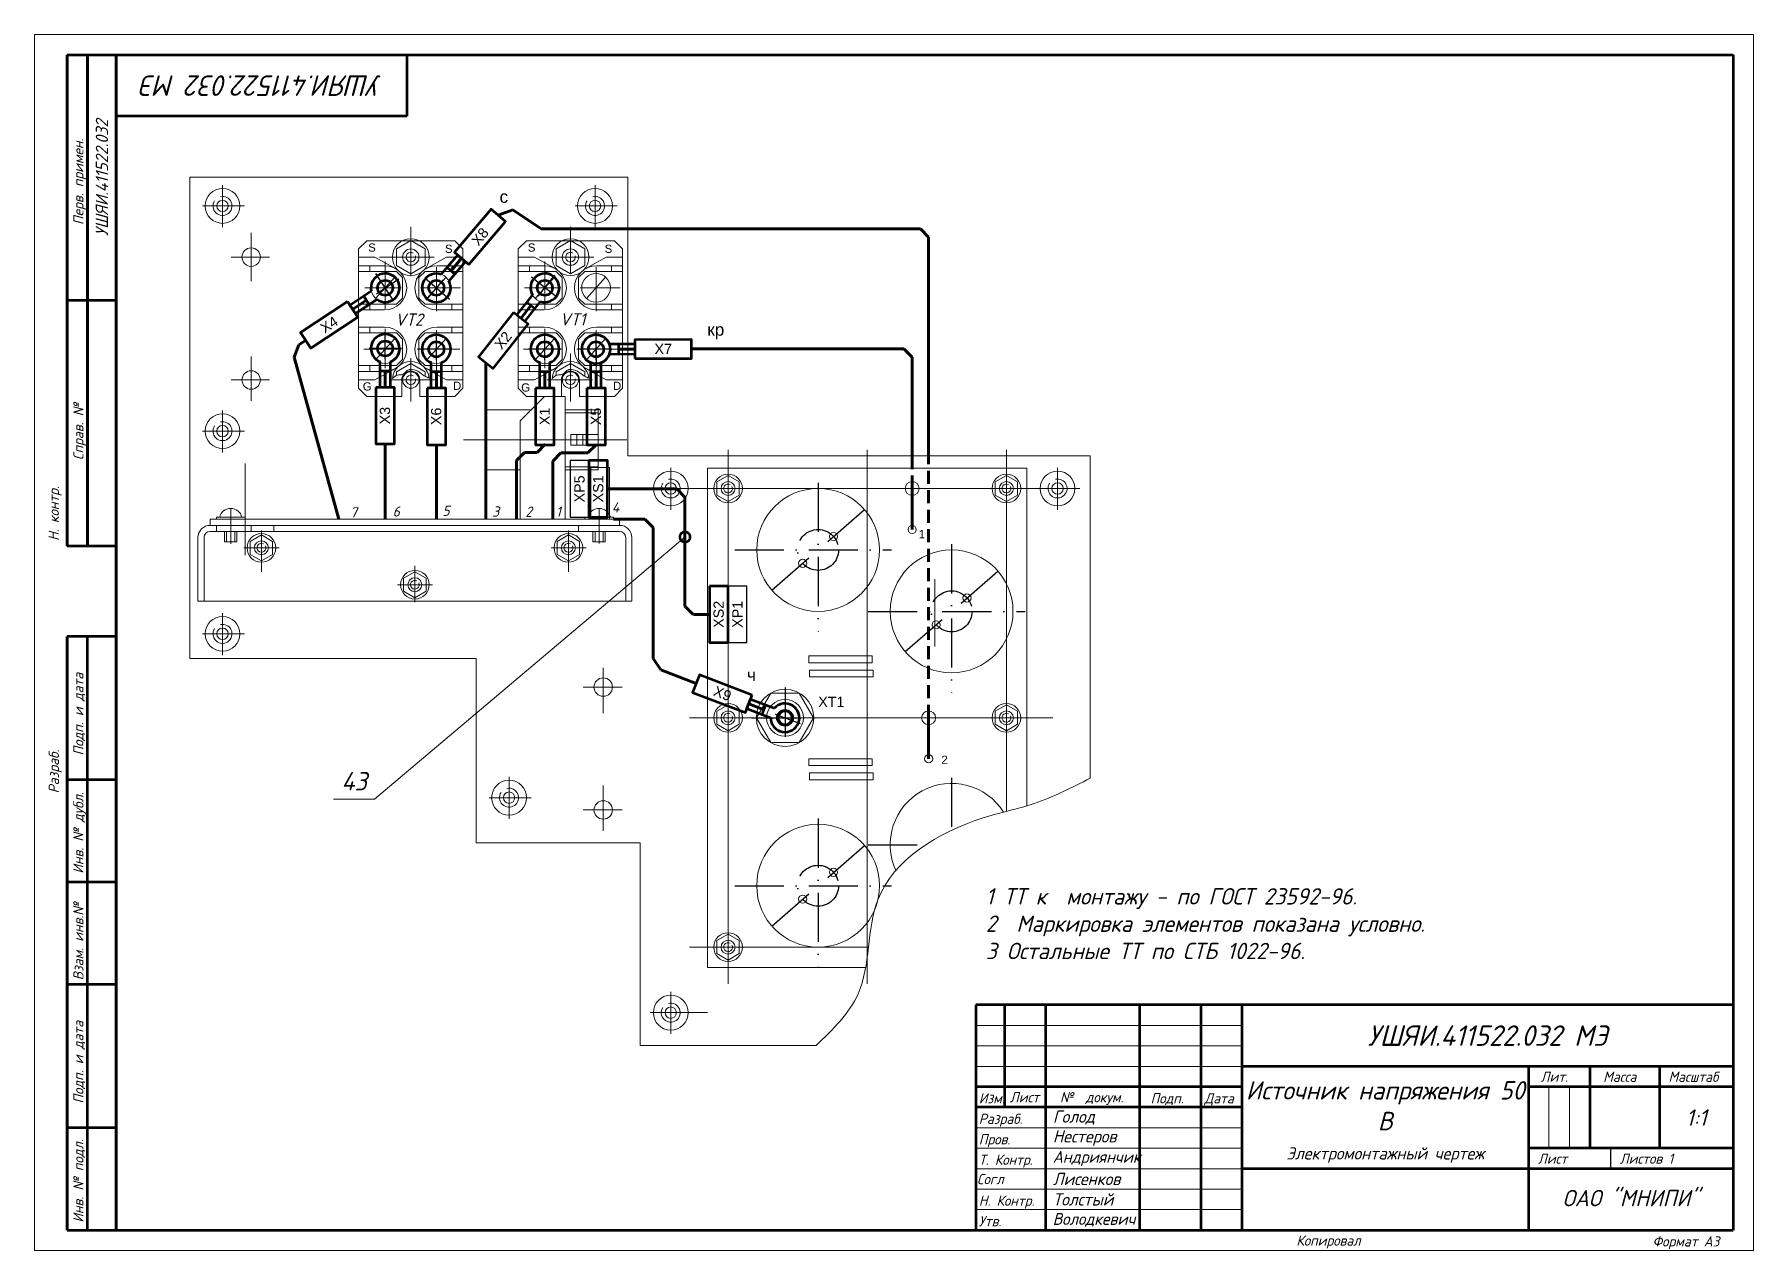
# Model space of a CAD drawing. Header units: millimetres. Extents: x 3219 to 51106, y -14166 to 2695.
# Drawn here: x 5370.8 to 5790.8, y 2398.5 to 2695.5 of the extents above; entities that cross this region are included whole.
import ezdxf
from ezdxf.enums import TextEntityAlignment as Align

# ---------------------------------------------------------------- set-up
doc = ezdxf.new("R2010")
doc.units = ezdxf.units.MM
doc.linetypes.add('ACAD_ISO10W100', pattern=[18, 12, -3, 0, -3])
doc.linetypes.add('невидимая2', pattern=[4.7625, 3.175, -1.5875])
doc.layers.get('0').update_dxf_attribs({"lineweight": 53})
for name, color, linetype, lineweight in [('01', 254, 'Continuous', 70), ('1', 1, 'Continuous', 18), ('TONK', 3, 'Continuous', 20), ('жгут', 9, 'Continuous', 100), ('жгут нев', 9, 'невидимая2', 100), ('Оси', 3, 'ACAD_ISO10W100', 25), ('Размеры', 2, 'Continuous', 18), ('Штриховка', 80, 'Continuous', 20)]:
    doc.layers.add(name, color=color, linetype=linetype, lineweight=lineweight)
doc.layers.add('FORMAT', color=2, linetype='Continuous')
doc.styles.add('Arial', font='arial.ttf', dxfattribs={"height": 3})
doc.styles.add('ArialCr', font='arial.ttf', dxfattribs={"height": 2.5})
doc.styles.add('гост', font='GOST Common Italic.ttf')
doc.dimstyles.new('Arial', dxfattribs={"dimscale": 0, "dimtxt": 3, "dimasz": 3, "dimexe": 2, "dimexo": 0, "dimgap": 2, "dimtad": 1, "dimtoh": 1, "dimdec": 1, "dimrnd": 0.1, "dimzin": 9, "dimtxsty": 'Arial', "dimblk": 'OPEN', "dimcen": -3, "dimdle": 1.25, "dimclrd": 256, "dimclre": 256, "dimclrt": 256, "dimadec": 1, "dimazin": 2, "dimtfac": 1, "dimtdec": 1, "dimtmove": 0, "dimatfit": 3, "dimldrblk": 'DOTSMALL', "dimfxl": 2, "dimtvp": 1.5, "dimtolj": 1, "dimtzin": 1, "dimlwd": -1, "dimarcsym": 0})

# ---------------------------------------------------------------- blocks, each defined once
blk = doc.blocks.new('A$C94a32814')
for centre, radius in [((0, 0), 15), ((3.76, 3.27), 1), ((-3.77, -3.28), 1)]:
    blk.add_circle(centre, radius)
at = {"layer": 'Оси'}
for p, q in [((0, 16.39), (0, -19.9)), ((-11.32, -9.84), (11.32, 9.84)), ((-20.37, 0), (17.97, 0))]:
    blk.add_line(p, q, dxfattribs=at)
blk.add_circle((0, 0), 5, dxfattribs=at)
blk = doc.blocks.new('A$C66CF5AB5')
blk.add_lwpolyline([(-3.46, 6), (-6.93, 0), (-3.46, -6), (3.46, -6), (6.93, 0), (3.46, 6)], close=True)
for radius in [7, 4.5, 1.5]:
    blk.add_circle((0, 0), radius)
at = {"layer": '1'}
blk.add_arc((0, 0), 2, 57.6157, 16.3763, dxfattribs=at)
at = {"layer": 'Оси'}
for p, q in [((0, 7.39), (0, -6.87)), ((-8.11, 0), (7.92, 0))]:
    blk.add_line(p, q, dxfattribs=at)
blk = doc.blocks.new('_DotSmall')
at = {"color": 0, "linetype": 'ByBlock', "const_width": 0.5}
blk.add_lwpolyline([(-0.0625, 0, 1), (0.0625, 0, 1)], format="xyb", close=True, dxfattribs=at)
blk = doc.blocks.new('_Open')
at = {"color": 0, "linetype": 'ByBlock', "lineweight": -2}
for p, q in [((-1, 0.167), (0, 0)), ((-1, -0.167), (0, 0)), ((0, 0), (-1, 0))]:
    blk.add_line(p, q, dxfattribs=at)

msp = doc.modelspace()

# ---------------------------------------------------------------- linework, layer by layer
for p, q in [((5378.8, 2570.45), (5378.8, 2690.45)), ((5378.8, 2690.45), (5390.8, 2690.45)), ((5378.8, 2690.45), (5390.8, 2690.45)), ((5383.8, 2570.45), (5383.8, 2690.45)), ((5390.8, 2690.45), (5785.8, 2690.45)), ((5390.8, 2403.45), (5390.8, 2690.45)), ((5785.8, 2690.45), (5785.8, 2403.45)), ((5474.23, 2641.59), (5470.19, 2636.86)), ((5471.63, 2638.55), (5473.54, 2636.93)), ((5471.63, 2638.55), (5473.54, 2636.93)), ((5471.63, 2638.55), (5473.54, 2636.93)), ((5476.13, 2639.97), (5472.09, 2635.23)), ((5447.9, 2629.37), (5453.1, 2632.8)), ((5449.27, 2627.28), (5447.9, 2629.37)), ((5449.27, 2627.28), (5447.9, 2629.37)), ((5449.27, 2627.28), (5454.47, 2630.71)), ((5452.61, 2629.49), (5451.24, 2631.57)), ((5452.61, 2629.49), (5451.24, 2631.57)), ((5452.61, 2629.49), (5451.24, 2631.57)), ((5488.64, 2626.89), (5492.51, 2631.77)), ((5490.6, 2625.33), (5494.47, 2630.22)), ((5493.08, 2628.47), (5491.12, 2630.02)), ((5493.08, 2628.47), (5491.12, 2630.02)), ((5493.08, 2628.47), (5491.12, 2630.02)), ((5490.6, 2625.33), (5488.64, 2626.89)), ((5490.6, 2625.33), (5488.64, 2626.89)), ((5517.51, 2619.84), (5511.28, 2619.82)), ((5517.52, 2617.34), (5511.29, 2617.32)), ((5513.51, 2619.82), (5513.52, 2617.32)), ((5513.51, 2619.82), (5513.52, 2617.32)), ((5513.51, 2619.82), (5513.52, 2617.32)), ((5517.51, 2619.84), (5517.52, 2617.34)), ((5517.51, 2619.84), (5517.52, 2617.34)), ((5455.26, 2609.25), (5455.26, 2615.48)), ((5457.76, 2613.25), (5455.26, 2613.25)), ((5457.76, 2613.25), (5455.26, 2613.25)), ((5457.76, 2613.25), (5455.26, 2613.25)), ((5457.76, 2609.25), (5457.76, 2615.48)), ((5467.76, 2609.06), (5467.76, 2615.29)), ((5470.26, 2613.06), (5467.76, 2613.06)), ((5470.26, 2613.06), (5467.76, 2613.06)), ((5470.26, 2613.06), (5467.76, 2613.06)), ((5470.26, 2609.06), (5470.26, 2615.29)), ((5494.26, 2609.06), (5494.26, 2615.29)), ((5496.76, 2613.06), (5494.26, 2613.06)), ((5496.76, 2613.06), (5494.26, 2613.06)), ((5496.76, 2613.06), (5494.26, 2613.06)), ((5496.76, 2609.06), (5496.76, 2615.29)), ((5506.76, 2609.06), (5506.76, 2615.29)), ((5509.26, 2613.06), (5506.76, 2613.06)), ((5509.26, 2613.06), (5506.76, 2613.06)), ((5509.26, 2613.06), (5506.76, 2613.06)), ((5509.26, 2609.06), (5509.26, 2615.29)), ((5457.76, 2609.25), (5455.26, 2609.25)), ((5457.76, 2609.25), (5455.26, 2609.25)), ((5470.26, 2609.06), (5467.76, 2609.06)), ((5470.26, 2609.06), (5467.76, 2609.06)), ((5496.76, 2609.06), (5494.26, 2609.06)), ((5496.76, 2609.06), (5494.26, 2609.06)), ((5509.26, 2609.06), (5506.76, 2609.06)), ((5509.26, 2609.06), (5506.76, 2609.06)), ((5390.8, 2570.45), (5378.8, 2570.45)), ((5378.8, 2548.45), (5378.8, 2403.45)), ((5390.8, 2548.45), (5378.8, 2548.45)), ((5383.8, 2403.45), (5383.8, 2548.45)), ((5544.87, 2530.8), (5545.76, 2533.13)), ((5544.87, 2530.8), (5545.76, 2533.13)), ((5545.76, 2533.13), (5551.58, 2530.9)), ((5544.87, 2530.8), (5550.68, 2528.56)), ((5548.6, 2529.36), (5549.5, 2531.7)), ((5548.6, 2529.36), (5549.5, 2531.7)), ((5548.6, 2529.36), (5549.5, 2531.7)), ((5390.8, 2513.45), (5378.8, 2513.45)), ((5390.8, 2488.45), (5378.8, 2488.45)), ((5390.8, 2463.45), (5378.8, 2463.45)), ((5785.8, 2458.45), (5600.8, 2458.45)), ((5600.8, 2458.45), (5600.8, 2403.45)), ((5607.8, 2458.45), (5607.8, 2433.45)), ((5617.8, 2458.45), (5617.8, 2403.45)), ((5640.8, 2458.45), (5640.8, 2403.45)), ((5655.8, 2458.45), (5655.8, 2403.45)), ((5665.8, 2458.45), (5665.8, 2403.45)), ((5785.8, 2443.45), (5665.8, 2443.45)), ((5735.8, 2443.45), (5735.8, 2403.45)), ((5750.8, 2443.45), (5750.8, 2423.45)), ((5767.8, 2443.45), (5767.8, 2423.45)), ((5665.8, 2438.45), (5600.8, 2438.45)), ((5785.8, 2438.45), (5735.8, 2438.45)), ((5665.8, 2433.45), (5600.8, 2433.45)), ((5390.8, 2428.45), (5378.8, 2428.45)), ((5785.8, 2423.45), (5735.8, 2423.45)), ((5785.8, 2418.45), (5665.8, 2418.45)), ((5378.8, 2403.45), (5785.8, 2403.45))]:
    msp.add_line(p, q)
for points in [[(5378.8, 2690.45), (5378.8, 2570.45)], [(5383.8, 2690.45), (5383.8, 2570.45)], [(5390.8, 2690.45), (5390.8, 2403.45)], [(5461.8, 2690.45), (5461.8, 2689.45), (5461.8, 2675.45)], [(5461.8, 2675.45), (5391.8, 2675.45), (5390.8, 2675.45)], [(5390.8, 2630.45), (5378.8, 2630.45)], [(5390.8, 2570.45), (5378.8, 2570.45)], [(5378.8, 2403.45), (5378.8, 2543.45), (5378.8, 2548.45)], [(5378.8, 2403.45), (5378.8, 2543.45), (5378.8, 2548.45)], [(5378.8, 2403.45), (5378.8, 2543.45), (5378.8, 2548.45)], [(5390.8, 2548.45), (5378.8, 2548.45)], [(5390.8, 2548.45), (5378.8, 2548.45)], [(5390.8, 2548.45), (5378.8, 2548.45)], [(5383.8, 2403.45), (5383.8, 2543.45), (5383.8, 2548.45)], [(5383.8, 2403.45), (5383.8, 2543.45), (5383.8, 2548.45)], [(5383.8, 2403.45), (5383.8, 2543.45), (5383.8, 2548.45)], [(5390.8, 2513.45), (5378.8, 2513.45)], [(5390.8, 2513.45), (5378.8, 2513.45)], [(5390.8, 2513.45), (5378.8, 2513.45)], [(5390.8, 2488.45), (5378.8, 2488.45)], [(5390.8, 2488.45), (5378.8, 2488.45)], [(5390.8, 2488.45), (5378.8, 2488.45)], [(5390.8, 2463.45), (5378.8, 2463.45)], [(5390.8, 2463.45), (5378.8, 2463.45)], [(5390.8, 2463.45), (5378.8, 2463.45)], [(5390.8, 2428.45), (5378.8, 2428.45)], [(5390.8, 2428.45), (5378.8, 2428.45)], [(5390.8, 2428.45), (5378.8, 2428.45)]]:
    msp.add_lwpolyline(points)
for points in [[(5476.92, 2639.3), (5485.88, 2649.79), (5482.4, 2652.76), (5473.44, 2642.27)], [(5447.32, 2630.24), (5435.81, 2622.64), (5438.33, 2618.82), (5449.84, 2626.42)], [(5487.82, 2627.53), (5479.26, 2616.71), (5482.85, 2613.87), (5491.41, 2624.69)], [(5517.52, 2616.3), (5531.32, 2616.34), (5531.31, 2620.92), (5517.51, 2620.88)], [(5454.23, 2609.25), (5454.23, 2595.45), (5458.8, 2595.45), (5458.8, 2609.25)], [(5466.73, 2609.06), (5466.73, 2595.26), (5471.3, 2595.26), (5471.3, 2609.06)], [(5493.23, 2609.06), (5493.23, 2595.26), (5497.8, 2595.26), (5497.8, 2609.06)], [(5505.73, 2609.06), (5505.73, 2595.26), (5510.3, 2595.26), (5510.3, 2609.06)], [(5506.26, 2591.36), (5506.26, 2577.56), (5510.84, 2577.56), (5510.84, 2591.36)], [(5535.69, 2560.73), (5535.69, 2546.93), (5540.26, 2546.93), (5540.26, 2560.73)], [(5546.14, 2534.1), (5533.26, 2539.05), (5531.61, 2534.78), (5544.5, 2529.83)]]:
    msp.add_lwpolyline(points, close=True)
for centre in [(5456.51, 2633.56), (5469.01, 2633.56), (5495.51, 2633.56), (5456.51, 2618.75), (5469.01, 2618.56), (5495.51, 2618.56), (5508.01, 2618.56), (5508.01, 2618.56), (5554.18, 2528.56)]:
    msp.add_circle(centre, 1.85)
for centre, start, end in [((5456.51, 2633.56), 234.3403, 192.4906), ((5469.01, 2633.56), 70.4355, 28.5858), ((5495.51, 2633.56), 252.555, 210.7054), ((5456.51, 2618.75), 290.9248, 249.0752), ((5469.01, 2618.56), 290.9248, 249.0752), ((5495.51, 2618.56), 290.9248, 249.0752), ((5508.01, 2618.56), 290.9248, 249.0752), ((5508.01, 2618.56), 24.0629, 342.2132), ((5554.18, 2528.56), 179.9003, 138.0506)]:
    msp.add_arc(centre, 3.5, start, end)
at = {"layer": '01'}
for p, q in [((5475.18, 2640.78), (5472.59, 2637.74)), ((5448.58, 2628.33), (5451.92, 2630.53)), ((5489.62, 2626.11), (5492.1, 2629.25)), ((5435.4, 2619.62), (5437.07, 2620.73)), ((5517.51, 2618.59), (5513.51, 2618.57)), ((5456.51, 2609.25), (5456.51, 2613.25)), ((5469.01, 2609.06), (5469.01, 2613.06)), ((5495.51, 2609.06), (5495.51, 2613.06)), ((5508.01, 2609.06), (5508.01, 2613.06)), ((5545.32, 2531.97), (5549.05, 2530.53))]:
    msp.add_line(p, q, dxfattribs=at)
at = {"layer": '1'}
for p, q in [((5515.76, 2660.56), (5408.76, 2660.56)), ((5408.76, 2543.06), (5408.76, 2660.56)), ((5416.76, 2648.39), (5416.76, 2658.64)), ((5507.76, 2648.39), (5507.76, 2658.64)), ((5515.76, 2592.56), (5515.76, 2660.56)), ((5422.16, 2653.56), (5411.89, 2653.56)), ((5513.16, 2653.56), (5502.89, 2653.56)), ((5423.76, 2635.16), (5423.76, 2646.96)), ((5462.76, 2648.48), (5462.76, 2637.26)), ((5462.76, 2636.42), (5462.76, 2647.73)), ((5501.76, 2648.48), (5501.76, 2637.26)), ((5501.76, 2637.64), (5501.76, 2647.73)), ((5450.01, 2643.06), (5452.01, 2645.06)), ((5450.01, 2643.06), (5450.01, 2609.06)), ((5452.01, 2645.06), (5473.51, 2645.06)), ((5473.51, 2645.06), (5475.51, 2643.06)), ((5475.51, 2643.06), (5475.51, 2609.06)), ((5489.01, 2643.06), (5491.01, 2645.06)), ((5489.01, 2643.06), (5489.01, 2609.06)), ((5491.01, 2645.06), (5512.51, 2645.06)), ((5512.51, 2645.06), (5514.51, 2643.06)), ((5514.51, 2643.06), (5514.51, 2609.06)), ((5428.25, 2641.06), (5418.89, 2641.06)), ((5450.01, 2641.06), (5454.01, 2641.06)), ((5450.01, 2638.96), (5456.36, 2638.96)), ((5452.76, 2638.96), (5452.76, 2637.56)), ((5454.01, 2641.06), (5459, 2638.27)), ((5468.29, 2641.06), (5455.09, 2641.06)), ((5456.51, 2639.99), (5456.51, 2628.42)), ((5457.58, 2641.06), (5468.47, 2641.06)), ((5471.51, 2641.06), (5466.53, 2638.27)), ((5469.01, 2638.6), (5469.01, 2627.84)), ((5469.16, 2638.96), (5475.51, 2638.96)), ((5471.51, 2641.06), (5475.51, 2641.06)), ((5472.76, 2638.96), (5472.76, 2637.56)), ((5489.01, 2641.06), (5493.01, 2641.06)), ((5489.01, 2638.96), (5495.36, 2638.96)), ((5491.76, 2638.96), (5491.76, 2637.56)), ((5493.01, 2641.06), (5498, 2638.27)), ((5506.43, 2641.06), (5494.16, 2641.06)), ((5495.51, 2639.99), (5495.51, 2628.42)), ((5496.58, 2641.06), (5507.47, 2641.06)), ((5510.51, 2641.06), (5505.53, 2638.27)), ((5508.01, 2638.6), (5508.01, 2627.84)), ((5508.16, 2638.96), (5514.51, 2638.96)), ((5510.51, 2641.06), (5514.51, 2641.06)), ((5511.76, 2638.96), (5511.76, 2637.56)), ((5450.01, 2637.56), (5459.26, 2637.56)), ((5451.52, 2633.56), (5460.4, 2633.56)), ((5454.17, 2630.96), (5458.86, 2636.16)), ((5458.91, 2633.56), (5458.91, 2633.56)), ((5460.76, 2636.06), (5459.26, 2637.56)), ((5460.76, 2636.06), (5460.76, 2631.06)), ((5461.76, 2633.56), (5461.76, 2633.56)), ((5463.76, 2633.56), (5463.76, 2633.56)), ((5464.76, 2636.06), (5466.26, 2637.56)), ((5464.76, 2636.06), (5464.76, 2631.06)), ((5465.11, 2633.56), (5474.94, 2633.56)), ((5466.26, 2637.56), (5475.51, 2637.56)), ((5466.67, 2630.96), (5471.36, 2636.16)), ((5472.76, 2637.56), (5475.51, 2637.56)), ((5489.01, 2637.56), (5498.26, 2637.56)), ((5490.52, 2633.56), (5499.4, 2633.56)), ((5493.17, 2630.96), (5497.86, 2636.16)), ((5497.91, 2633.56), (5497.91, 2633.56)), ((5499.76, 2636.06), (5498.26, 2637.56)), ((5499.76, 2636.06), (5499.76, 2631.06)), ((5500.76, 2633.56), (5500.76, 2633.56)), ((5502.76, 2633.56), (5502.76, 2633.56)), ((5503.76, 2636.06), (5505.26, 2637.56)), ((5503.76, 2636.06), (5503.76, 2631.06)), ((5504.11, 2633.56), (5513.94, 2633.56)), ((5505.26, 2637.56), (5514.51, 2637.56)), ((5505.67, 2630.96), (5510.36, 2636.16)), ((5511.76, 2637.56), (5514.51, 2637.56)), ((5450.01, 2629.56), (5459.26, 2629.56)), ((5452.76, 2629.56), (5452.76, 2628.16)), ((5459.26, 2629.56), (5460.76, 2631.06)), ((5464.76, 2631.06), (5466.26, 2629.56)), ((5466.26, 2629.56), (5475.51, 2629.56)), ((5472.76, 2629.56), (5475.51, 2629.56)), ((5472.76, 2629.56), (5472.76, 2628.16)), ((5489.01, 2629.56), (5498.26, 2629.56)), ((5491.76, 2629.56), (5491.76, 2628.16)), ((5498.26, 2629.56), (5499.76, 2631.06)), ((5503.76, 2631.06), (5505.26, 2629.56)), ((5505.26, 2629.56), (5514.51, 2629.56)), ((5511.76, 2629.56), (5514.51, 2629.56)), ((5511.76, 2629.56), (5511.76, 2628.16)), ((5450.01, 2628.16), (5456.36, 2628.16)), ((5469.16, 2628.16), (5475.51, 2628.16)), ((5489.01, 2628.16), (5495.36, 2628.16)), ((5508.16, 2628.16), (5514.51, 2628.16)), ((5450.01, 2623.96), (5456.36, 2623.96)), ((5450.01, 2622.56), (5459.26, 2622.56)), ((5452.76, 2623.96), (5452.76, 2622.56)), ((5454.17, 2615.96), (5458.86, 2621.16)), ((5456.51, 2623.58), (5456.51, 2613.91)), ((5460.76, 2621.06), (5459.26, 2622.56)), ((5460.76, 2621.06), (5460.76, 2616.06)), ((5464.76, 2621.06), (5466.26, 2622.56)), ((5464.76, 2621.06), (5464.76, 2616.06)), ((5466.26, 2622.56), (5475.51, 2622.56)), ((5466.67, 2615.96), (5471.36, 2621.16)), ((5469.01, 2623.22), (5469.01, 2612)), ((5469.16, 2623.96), (5475.51, 2623.96)), ((5472.76, 2623.96), (5472.76, 2622.56)), ((5472.76, 2622.56), (5475.51, 2622.56)), ((5489.01, 2623.96), (5495.36, 2623.96)), ((5489.01, 2622.56), (5498.26, 2622.56)), ((5491.76, 2623.96), (5491.76, 2622.56)), ((5493.17, 2615.96), (5497.86, 2621.16)), ((5495.51, 2623.58), (5495.51, 2613.91)), ((5499.76, 2621.06), (5498.26, 2622.56)), ((5499.76, 2621.06), (5499.76, 2616.06)), ((5503.76, 2621.06), (5505.26, 2622.56)), ((5503.76, 2621.06), (5503.76, 2616.06)), ((5505.26, 2622.56), (5514.51, 2622.56)), ((5505.67, 2615.96), (5510.36, 2621.16)), ((5508.01, 2623.22), (5508.01, 2612)), ((5508.16, 2623.96), (5514.51, 2623.96)), ((5511.76, 2623.96), (5511.76, 2622.56)), ((5511.76, 2622.56), (5514.51, 2622.56)), ((5423.76, 2605.97), (5423.76, 2616.81)), ((5451.32, 2618.56), (5460.39, 2618.56)), ((5461.76, 2618.56), (5461.76, 2618.56)), ((5463.76, 2618.56), (5463.76, 2618.56)), ((5464.31, 2618.56), (5474.77, 2618.56)), ((5490.32, 2618.56), (5499.39, 2618.56)), ((5500.76, 2618.56), (5500.76, 2618.56)), ((5501.76, 2605.97), (5501.76, 2617.54)), ((5502.76, 2618.56), (5502.76, 2618.56)), ((5503.31, 2618.56), (5513.77, 2618.56)), ((5450.01, 2614.56), (5459.26, 2614.56)), ((5450.01, 2613.16), (5456.36, 2613.16)), ((5452.76, 2614.56), (5452.76, 2613.16)), ((5454.01, 2611.06), (5459, 2613.84)), ((5459.26, 2614.56), (5460.76, 2616.06)), ((5462.76, 2616.35), (5462.76, 2605.8)), ((5464.76, 2616.06), (5466.26, 2614.56)), ((5466.26, 2614.56), (5475.51, 2614.56)), ((5471.51, 2611.06), (5466.53, 2613.84)), ((5469.16, 2613.16), (5475.51, 2613.16)), ((5472.76, 2614.56), (5472.76, 2613.16)), ((5489.01, 2614.56), (5498.26, 2614.56)), ((5489.01, 2613.16), (5495.36, 2613.16)), ((5491.76, 2614.56), (5491.76, 2613.16)), ((5493.01, 2611.06), (5498, 2613.84)), ((5498.26, 2614.56), (5499.76, 2616.06)), ((5501.76, 2616.35), (5501.76, 2605.8)), ((5503.76, 2616.06), (5505.26, 2614.56)), ((5505.26, 2614.56), (5514.51, 2614.56)), ((5510.51, 2611.06), (5505.53, 2613.84)), ((5508.16, 2613.16), (5514.51, 2613.16)), ((5511.76, 2614.56), (5511.76, 2613.16)), ((5428.28, 2611.06), (5418.89, 2611.06)), ((5450.01, 2611.06), (5454.01, 2611.06)), ((5452.01, 2607.06), (5450.01, 2609.06)), ((5457.58, 2611.06), (5468.11, 2611.06)), ((5468.78, 2611.06), (5458.69, 2611.06)), ((5460.56, 2611.06), (5460.56, 2607.06)), ((5464.96, 2611.06), (5464.96, 2607.06)), ((5471.51, 2611.06), (5475.51, 2611.06)), ((5475.51, 2609.06), (5473.51, 2607.06)), ((5489.01, 2611.06), (5493.01, 2611.06)), ((5491.01, 2607.06), (5489.01, 2609.06)), ((5506.43, 2611.06), (5496.11, 2611.06)), ((5496.58, 2611.06), (5507.11, 2611.06)), ((5499.56, 2611.06), (5499.56, 2607.06)), ((5503.96, 2611.06), (5503.96, 2607.06)), ((5510.51, 2611.06), (5514.51, 2611.06)), ((5514.51, 2609.06), (5512.51, 2607.06)), ((5452.01, 2607.06), (5460.56, 2607.06)), ((5460.56, 2607.13), (5460.56, 2607.06)), ((5464.96, 2607.13), (5464.96, 2607.06)), ((5464.96, 2607.06), (5473.51, 2607.06)), ((5495.44, 2607.06), (5489.44, 2601.06)), ((5491.01, 2607.06), (5499.56, 2607.06)), ((5500.44, 2607.06), (5495.44, 2607.06)), ((5499.56, 2607.13), (5499.56, 2607.06)), ((5500.44, 2607.06), (5500.44, 2577.06)), ((5503.96, 2607.13), (5503.96, 2607.06)), ((5503.96, 2607.06), (5512.51, 2607.06)), ((5416.76, 2593.39), (5416.76, 2603.64)), ((5492.19, 2603.81), (5481.14, 2603.81)), ((5481.14, 2603.81), (5481.14, 2589.11)), ((5489.44, 2601.06), (5489.44, 2577.06)), ((5508.57, 2603.81), (5500.44, 2603.81)), ((5500.44, 2603.81), (5500.44, 2589.11)), ((5508.57, 2603.06), (5500.44, 2603.06)), ((5508.57, 2603.81), (5508.57, 2589.11)), ((5408.76, 2591.06), (5408.76, 2596.06)), ((5408.76, 2591.06), (5408.76, 2596.06)), ((5422.16, 2598.56), (5411.89, 2598.56)), ((5515.57, 2596.46), (5475.62, 2596.46)), ((5501.82, 2597.76), (5501.82, 2595.16)), ((5501.82, 2597.76), (5501.82, 2595.16)), ((5508.57, 2597.76), (5501.82, 2597.76)), ((5503.32, 2597.76), (5503.32, 2595.16)), ((5504.82, 2597.76), (5504.82, 2595.16)), ((5508.57, 2595.16), (5501.82, 2595.16)), ((5628.76, 2592.56), (5515.76, 2592.56)), ((5540.26, 2463.59), (5540.26, 2593.98)), ((5574.26, 2463.59), (5574.26, 2593.98)), ((5608.26, 2505.71), (5608.26, 2593.98)), ((5628.76, 2513.82), (5628.76, 2592.56)), ((5422.26, 2590.64), (5422.26, 2568.24)), ((5489.44, 2589.11), (5481.14, 2589.11)), ((5508.57, 2589.85), (5500.44, 2589.85)), ((5508.57, 2589.11), (5500.44, 2589.11)), ((5506.26, 2589.66), (5511.26, 2589.66)), ((5506.26, 2577.06), (5506.26, 2589.66)), ((5506.76, 2577.06), (5506.76, 2589.66)), ((5511.26, 2577.06), (5511.26, 2589.66)), ((5526.26, 2579.39), (5526.26, 2589.64)), ((5526.26, 2579.47), (5526.26, 2589.23)), ((5540.26, 2580.31), (5540.26, 2589.14)), ((5540.26, 2588.28), (5540.26, 2580.74)), ((5608.26, 2580.31), (5608.26, 2589.14)), ((5608.26, 2588.28), (5608.26, 2580.74)), ((5620.76, 2579.39), (5620.76, 2589.64)), ((5620.76, 2579.39), (5620.76, 2589.64)), ((5531.66, 2584.56), (5521.39, 2584.56)), ((5619.57, 2584.56), (5530.86, 2584.56)), ((5544.51, 2584.56), (5536.01, 2584.56)), ((5536.39, 2584.56), (5544.6, 2584.56)), ((5612.51, 2584.56), (5604.01, 2584.56)), ((5604.39, 2584.56), (5612.6, 2584.56)), ((5626.16, 2584.56), (5615.89, 2584.56)), ((5626.16, 2584.56), (5615.89, 2584.56)), ((5418.76, 2571.12), (5418.76, 2579.79)), ((5418.76, 2573.82), (5418.76, 2579.23)), ((5422.26, 2580.61), (5422.26, 2574.63)), ((5508.76, 2571.12), (5508.76, 2579.79)), ((5508.76, 2573.82), (5508.76, 2579.23)), ((5413.76, 2575.56), (5413.76, 2577.06)), ((5413.76, 2577.06), (5513.76, 2577.06)), ((5413.76, 2575.56), (5423.76, 2575.56)), ((5413.76, 2575.56), (5513.76, 2575.56)), ((5422.26, 2577.56), (5415.26, 2577.56)), ((5415.26, 2577.56), (5415.26, 2577.06)), ((5422.26, 2577.06), (5415.26, 2577.06)), ((5418.26, 2577.06), (5415.26, 2577.06)), ((5418.26, 2575.56), (5415.26, 2575.56)), ((5415.26, 2575.56), (5415.26, 2574.06)), ((5421.51, 2577.56), (5416.01, 2577.56)), ((5418.76, 2572.48), (5418.76, 2577.87)), ((5422.26, 2577.56), (5422.26, 2577.06)), ((5422.26, 2570.5), (5422.26, 2576.49)), ((5422.26, 2575.31), (5422.26, 2570.44)), ((5423.76, 2574.06), (5423.76, 2575.56)), ((5429.26, 2577.06), (5426.26, 2577.06)), ((5429.26, 2575.56), (5426.26, 2575.56)), ((5429.26, 2575.56), (5429.26, 2574.06)), ((5503.76, 2575.56), (5513.76, 2575.56)), ((5503.76, 2574.06), (5503.76, 2575.56)), ((5512.26, 2577.56), (5505.26, 2577.56)), ((5505.26, 2577.56), (5505.26, 2577.06)), ((5512.26, 2577.06), (5505.26, 2577.06)), ((5511.51, 2577.56), (5506.01, 2577.56)), ((5506.26, 2577.06), (5511.26, 2577.06)), ((5508.76, 2572.44), (5508.76, 2578.07)), ((5508.76, 2572.48), (5508.76, 2577.87)), ((5508.76, 2573.56), (5508.76, 2577.06)), ((5512.26, 2577.56), (5512.26, 2577.06)), ((5513.76, 2575.56), (5513.76, 2577.06)), ((5410.76, 2557.06), (5410.76, 2572.56)), ((5410.76, 2572.56), (5410.76, 2572.56)), ((5412.26, 2557.06), (5412.26, 2572.56)), ((5413.76, 2574.06), (5423.76, 2574.06)), ((5413.76, 2574.06), (5513.76, 2574.06)), ((5429.26, 2574.06), (5415.26, 2574.06)), ((5428.69, 2574.06), (5415.84, 2574.06)), ((5417.26, 2574.06), (5417.26, 2571.56)), ((5420.26, 2571.56), (5417.26, 2571.56)), ((5417.76, 2574.06), (5417.76, 2571.56)), ((5418.8, 2571.06), (5418.8, 2574.06)), ((5419.76, 2574.06), (5419.76, 2571.56)), ((5420.26, 2574.06), (5420.26, 2571.56)), ((5426.26, 2565.81), (5426.26, 2574.31)), ((5426.26, 2565.81), (5426.26, 2574.31)), ((5426.26, 2573.78), (5426.26, 2566.24)), ((5426.26, 2573.78), (5426.26, 2566.24)), ((5426.26, 2564.19), (5426.26, 2573.17)), ((5501.26, 2565.81), (5501.26, 2574.31)), ((5501.26, 2573.78), (5501.26, 2566.24)), ((5501.26, 2564.19), (5501.26, 2573.17)), ((5503.76, 2574.06), (5513.76, 2574.06)), ((5507.26, 2574.06), (5507.26, 2571.56)), ((5510.26, 2571.56), (5507.26, 2571.56)), ((5507.76, 2574.06), (5507.76, 2571.56)), ((5509.76, 2574.06), (5509.76, 2571.56)), ((5510.26, 2574.06), (5510.26, 2571.56)), ((5515.26, 2557.06), (5515.26, 2572.56)), ((5516.76, 2557.06), (5516.76, 2572.56)), ((5430.51, 2570.06), (5422.01, 2570.06)), ((5422.39, 2570.06), (5430.6, 2570.06)), ((5505.51, 2570.06), (5497.01, 2570.06)), ((5497.39, 2570.06), (5505.6, 2570.06)), ((5463.76, 2556.81), (5463.76, 2565.64)), ((5463.76, 2564.78), (5463.76, 2557.24)), ((5590.74, 2545.95), (5590.74, 2562.4)), ((5468.01, 2561.06), (5459.51, 2561.06)), ((5459.89, 2561.06), (5468.1, 2561.06)), ((5410.76, 2557.06), (5516.76, 2557.06)), ((5416.76, 2543.89), (5416.76, 2554.14)), ((5422.16, 2549.06), (5411.89, 2549.06)), ((5478.76, 2543.06), (5408.76, 2543.06)), ((5478.76, 2498.06), (5478.76, 2543.06)), ((5509.76, 2529.67), (5509.76, 2540.73)), ((5514.43, 2536.06), (5504.89, 2536.06)), ((5540.26, 2524.31), (5540.26, 2533.14)), ((5608.26, 2524.31), (5608.26, 2533.14)), ((5619.57, 2528.56), (5530.86, 2528.56)), ((5544.51, 2528.56), (5536.01, 2528.56)), ((5536.39, 2528.56), (5544.6, 2528.56)), ((5540.26, 2532.28), (5540.26, 2524.74)), ((5612.51, 2528.56), (5604.01, 2528.56)), ((5604.39, 2528.56), (5612.6, 2528.56)), ((5608.26, 2532.28), (5608.26, 2524.74)), ((5486.76, 2503.89), (5486.76, 2514.14)), ((5486.76, 2503.97), (5486.76, 2513.73)), ((5509.76, 2500.97), (5509.76, 2512)), ((5492.16, 2509.06), (5481.89, 2509.06)), ((5514.43, 2506.06), (5504.89, 2506.06)), ((5518.76, 2498.06), (5478.76, 2498.06)), ((5518.76, 2448.56), (5518.76, 2498.06)), ((5540.26, 2468.31), (5540.26, 2477.14)), ((5540.26, 2476.28), (5540.26, 2468.74)), ((5574.56, 2472.56), (5530.86, 2472.56)), ((5544.51, 2472.56), (5536.01, 2472.56)), ((5536.39, 2472.56), (5544.6, 2472.56)), ((5526.26, 2451.39), (5526.26, 2461.64)), ((5535.22, 2456.56), (5521.21, 2456.56)), ((5531.66, 2456.56), (5521.39, 2456.56)), ((5561.76, 2448.56), (5518.76, 2448.56))]:
    msp.add_line(p, q, dxfattribs=at)
for points in [[(5466.26, 2643.08), (5462.76, 2645.1), (5459.26, 2643.08), (5459.26, 2639.04), (5462.76, 2637.02), (5466.26, 2639.04)], [(5505.26, 2643.08), (5501.76, 2645.1), (5498.26, 2643.08), (5498.26, 2639.04), (5501.76, 2637.02), (5505.26, 2639.04)], [(5543.01, 2586.15), (5540.26, 2587.73), (5537.51, 2586.15), (5537.51, 2582.97), (5540.26, 2581.38), (5543.01, 2582.97)], [(5611.01, 2586.15), (5608.26, 2587.73), (5605.51, 2586.15), (5605.51, 2582.97), (5608.26, 2581.38), (5611.01, 2582.97)], [(5429.01, 2571.65), (5426.26, 2573.23), (5423.51, 2571.65), (5423.51, 2568.47), (5426.26, 2566.88), (5429.01, 2568.47)], [(5504.01, 2571.65), (5501.26, 2573.23), (5498.51, 2571.65), (5498.51, 2568.47), (5501.26, 2566.88), (5504.01, 2568.47)], [(5466.51, 2562.65), (5463.76, 2564.23), (5461.01, 2562.65), (5461.01, 2559.47), (5463.76, 2557.88), (5466.51, 2559.47)], [(5560, 2543.67), (5575.5, 2543.67), (5575.5, 2542.02), (5560, 2542.02)], [(5560.19, 2540.21), (5575.69, 2540.21), (5575.69, 2538.56), (5560.19, 2538.56)], [(5543.01, 2530.15), (5540.26, 2531.73), (5537.51, 2530.15), (5537.51, 2526.97), (5540.26, 2525.38), (5543.01, 2526.97)], [(5611.01, 2530.15), (5608.26, 2531.73), (5605.51, 2530.15), (5605.51, 2526.97), (5608.26, 2525.38), (5611.01, 2526.97)], [(5560, 2518.56), (5575.5, 2518.56), (5575.5, 2516.91), (5560, 2516.91)], [(5560.19, 2515.09), (5575.69, 2515.09), (5575.69, 2513.44), (5560.19, 2513.44)], [(5543.01, 2474.15), (5540.26, 2475.73), (5537.51, 2474.15), (5537.51, 2470.97), (5540.26, 2469.38), (5543.01, 2470.97)]]:
    msp.add_lwpolyline(points, close=True, dxfattribs=at)
for points in [[(5466.26, 2611.96), (5466.26, 2613.08), (5462.76, 2615.1), (5459.26, 2613.08), (5459.26, 2612.18)], [(5505.26, 2611.96), (5505.26, 2613.08), (5501.76, 2615.1), (5498.26, 2613.08), (5498.26, 2612.18)], [(5573.87, 2467.56), (5535.26, 2467.56), (5535.26, 2589.56), (5613.26, 2589.56), (5613.26, 2507.07)]]:
    msp.add_lwpolyline(points, dxfattribs=at)
for centre, radius in [((5416.76, 2653.56), 4.25), ((5416.76, 2653.56), 1.39), ((5507.76, 2653.56), 4.25), ((5507.76, 2653.56), 1.39), ((5423.76, 2641.06), 2.25), ((5462.76, 2641.06), 4.5), ((5462.76, 2641.06), 2), ((5501.76, 2641.06), 4.5), ((5501.76, 2641.06), 2), ((5456.51, 2633.56), 3.5), ((5469.01, 2633.56), 3.5), ((5495.51, 2633.56), 3.5), ((5508.01, 2633.56), 3.5), ((5456.51, 2618.56), 3.5), ((5469.01, 2618.56), 3.5), ((5495.51, 2618.56), 3.5), ((5508.01, 2618.56), 3.5), ((5423.76, 2611.06), 2.25), ((5462.76, 2611.06), 2), ((5501.76, 2611.06), 2), ((5416.76, 2598.56), 4.25), ((5416.76, 2598.56), 1.39), ((5526.26, 2584.56), 4.25), ((5540.26, 2584.56), 3.5), ((5608.26, 2584.56), 3.5), ((5620.76, 2584.56), 4.25), ((5526.26, 2584.56), 1.39), ((5540.26, 2584.56), 1.7), ((5540.26, 2584.56), 1.7), ((5585.22, 2584.54), 1.7), ((5608.26, 2584.56), 1.7), ((5608.26, 2584.56), 1.7), ((5620.76, 2584.56), 1.39), ((5585.23, 2574.56), 1), ((5426.26, 2570.06), 3.5), ((5426.26, 2570.06), 1.7), ((5501.26, 2570.06), 3.5), ((5501.26, 2570.06), 1.7), ((5463.76, 2561.06), 3.5), ((5463.76, 2561.06), 1.7), ((5416.76, 2549.06), 4.25), ((5416.76, 2549.06), 1.39), ((5509.76, 2536.06), 2.25), ((5540.26, 2528.56), 3.5), ((5540.26, 2528.56), 1.7), ((5540.26, 2528.56), 1.7), ((5589.26, 2528.56), 1.7), ((5608.26, 2528.56), 3.5), ((5608.26, 2528.56), 1.7), ((5608.26, 2528.56), 1.7), ((5589.26, 2518.56), 1), ((5486.76, 2509.06), 4.25), ((5486.76, 2509.06), 1.39), ((5509.76, 2506.06), 2.25), ((5540.26, 2472.56), 3.5), ((5540.26, 2472.56), 1.7), ((5540.26, 2472.56), 1.7), ((5526.26, 2456.56), 4.25), ((5526.26, 2456.56), 1.39)]:
    msp.add_circle(centre, radius, dxfattribs=at)
for centre, radius, start, end in [((5416.76, 2653.56), 2.32, 146.6496, 102.7756), ((5507.76, 2653.56), 2.32, 146.6496, 102.7756), ((5462.76, 2641.06), 1.16, 58.3671, 15.7776), ((5501.76, 2641.06), 1.16, 58.3671, 15.7776), ((5456.36, 2633.56), 5.4, 0, 90), ((5469.16, 2633.56), 5.4, 90, 180), ((5495.36, 2633.56), 5.4, 0, 90), ((5508.16, 2633.56), 5.4, 90, 180), ((5456.36, 2633.56), 5.4, 270, 0), ((5469.16, 2633.56), 5.4, 180, 270), ((5495.36, 2633.56), 5.4, 270, 0), ((5508.16, 2633.56), 5.4, 180, 270), ((5456.36, 2618.56), 5.4, 0, 90), ((5469.16, 2618.56), 5.4, 90, 180), ((5495.36, 2618.56), 5.4, 0, 90), ((5508.16, 2618.56), 5.4, 90, 180), ((5456.36, 2618.56), 5.4, 270, 0), ((5469.16, 2618.56), 5.4, 180, 270), ((5495.36, 2618.56), 5.4, 270, 0), ((5508.16, 2618.56), 5.4, 180, 270), ((5462.76, 2611.06), 4.5, 5.9366, 175.1752), ((5462.76, 2611.06), 2.2, 0, 180), ((5501.76, 2611.06), 4.5, 5.9366, 175.1752), ((5501.76, 2611.06), 2.2, 0, 180), ((5462.76, 2611.06), 1.16, 58.3671, 15.7776), ((5501.76, 2611.06), 1.16, 58.3671, 15.7776), ((5416.76, 2598.56), 2.32, 146.6496, 102.7756), ((5526.26, 2584.56), 2.32, 146.6496, 102.7756), ((5540.26, 2584.56), 1.08, 62.8201, 26.8245), ((5608.26, 2584.56), 1.08, 62.8201, 26.8245), ((5620.76, 2584.56), 2.32, 146.6496, 102.7756), ((5418.76, 2576.84), 2.84, 14.5452, 165.4548), ((5508.76, 2576.84), 2.84, 14.5452, 165.4548), ((5413.76, 2572.56), 3, 90, 180), ((5513.76, 2572.56), 3, 0, 90), ((5413.76, 2572.56), 1.5, 90, 180), ((5426.26, 2570.06), 1.08, 62.8201, 26.8245), ((5501.26, 2570.06), 1.08, 62.8201, 26.8245), ((5513.76, 2572.56), 1.5, 0, 90), ((5463.76, 2561.06), 1.08, 62.8201, 26.8245), ((5416.76, 2549.06), 2.32, 146.6496, 102.7756), ((5540.26, 2528.56), 1.08, 62.8201, 26.8245), ((5608.26, 2528.56), 1.08, 62.8201, 26.8245), ((5594.87, 2497.56), 15, 32.0998, 204.8338), ((5486.76, 2509.06), 2.32, 146.6496, 102.7756), ((5540.26, 2472.56), 1.08, 62.8201, 26.8245), ((5526.26, 2456.56), 2.32, 146.6496, 102.7756)]:
    msp.add_arc(centre, radius, start, end, dxfattribs=at)
for points in [[(5458.28, 2611.44), (5459.51, 2612.26), (5460.83, 2612.44), (5461.89, 2613.39), (5464.1, 2613.37), (5465.39, 2612.54), (5466.26, 2611.96), (5467.24, 2611.52)], [(5497.28, 2611.44), (5498.51, 2612.26), (5499.83, 2612.44), (5500.89, 2613.39), (5503.1, 2613.37), (5504.39, 2612.54), (5505.26, 2611.96), (5506.24, 2611.52)]]:
    msp.add_spline(points, degree=3, dxfattribs=at)
at = {"layer": 'FORMAT'}
for p, q in [((5755.8, 2423.45), (5755.8, 2418.45)), ((5378.8, 2403.45), (5390.8, 2403.45)), ((5785.8, 2403.45), (5600.8, 2403.45)), ((5785.8, 2403.45), (5600.8, 2403.45)), ((5785.8, 2403.45), (5600.8, 2403.45))]:
    msp.add_line(p, q, dxfattribs=at)
for points in [[(5501.69, 2591.36), (5501.69, 2577.56), (5506.26, 2577.56), (5506.26, 2591.36)], [(5540.26, 2560.73), (5540.26, 2546.93), (5544.84, 2546.93), (5544.84, 2560.73)]]:
    msp.add_lwpolyline(points, close=True, dxfattribs=at)
at = {"layer": 'жгут'}
for p, q in [((5487.72, 2652.59), (5484.14, 2651.28)), ((5494.62, 2647.95), (5487.72, 2652.59)), ((5587.26, 2647.95), (5494.62, 2647.95)), ((5587.26, 2647.95), (5589.26, 2645.95)), ((5589.26, 2592.56), (5589.26, 2645.95)), ((5434.26, 2616.6), (5435.4, 2619.62)), ((5531.31, 2618.63), (5583.22, 2618.63)), ((5583.22, 2618.63), (5585.22, 2616.63)), ((5585.22, 2616.63), (5585.22, 2592.56)), ((5445.2, 2577.09), (5434.26, 2616.6)), ((5481.05, 2577.06), (5481.05, 2615.29)), ((5456.51, 2577.06), (5456.51, 2595.45)), ((5469.01, 2577.27), (5469.01, 2595.26)), ((5490.54, 2593.36), (5488.54, 2591.36)), ((5490.54, 2593.36), (5493.61, 2593.36)), ((5493.61, 2593.36), (5495.61, 2595.36)), ((5499.42, 2593.26), (5497.42, 2591.26)), ((5499.42, 2593.26), (5506.01, 2593.26)), ((5506.01, 2593.26), (5508.01, 2595.26)), ((5488.54, 2577.06), (5488.54, 2591.36)), ((5497.42, 2577.11), (5497.42, 2591.26)), ((5510.84, 2584.46), (5527.74, 2584.46)), ((5527.74, 2584.46), (5529.74, 2582.46)), ((5585.23, 2574.56), (5585.22, 2584.54)), ((5529.74, 2582.46), (5529.74, 2567.99)), ((5512.26, 2577.06), (5519.97, 2577.06)), ((5519.97, 2577.06), (5521.97, 2575.06)), ((5521.97, 2575.06), (5521.97, 2543.04)), ((5529.74, 2555.83), (5529.74, 2567.99)), ((5531.74, 2553.83), (5529.74, 2555.83)), ((5535.69, 2553.83), (5531.83, 2553.83)), ((5523.83, 2540.31), (5521.97, 2543.04)), ((5532.44, 2536.92), (5523.83, 2540.31)), ((5589.26, 2518.56), (5589.26, 2528.56))]:
    msp.add_line(p, q, dxfattribs=at)
at = {"layer": 'жгут нев'}
for p, q in [((5585.22, 2584.54), (5585.22, 2592.56)), ((5589.26, 2528.56), (5589.26, 2592.56))]:
    msp.add_line(p, q, dxfattribs=at)
at = {"layer": 'Оси'}
for p, q in [((5458.57, 2630.45), (5454.2, 2637.07)), ((5454.36, 2632.13), (5459.82, 2635.74)), ((5466.18, 2635.98), (5472.22, 2630.82)), ((5470.69, 2635.52), (5466.44, 2630.55)), ((5498.43, 2631.25), (5492.21, 2636.17)), ((5493.91, 2631.53), (5497.97, 2636.66)), ((5456.51, 2616.16), (5456.51, 2622.71)), ((5469.01, 2615.97), (5469.01, 2622.52)), ((5495.51, 2615.97), (5495.51, 2622.52)), ((5508, 2622.28), (5508.03, 2614.35)), ((5508.01, 2615.97), (5508.01, 2622.52)), ((5460.48, 2618.75), (5452.55, 2618.75)), ((5472.74, 2618.56), (5464.8, 2618.56)), ((5499.48, 2618.56), (5491.55, 2618.56)), ((5511.74, 2618.56), (5503.8, 2618.56)), ((5510.6, 2618.57), (5504.05, 2618.55)), ((5551.77, 2529.49), (5557.88, 2527.14)), ((5594.87, 2513.94), (5594.87, 2501.12)), ((5574.5, 2497.56), (5588.55, 2497.56))]:
    msp.add_line(p, q, dxfattribs=at)
at = {"layer": 'Размеры'}
for p, q in [((5370.8, 2398.45), (5370.8, 2695.45)), ((5370.8, 2695.45), (5790.8, 2695.45)), ((5790.8, 2398.45), (5790.8, 2695.45)), ((5790.8, 2398.45), (5790.8, 2695.45)), ((5790.8, 2398.45), (5790.8, 2695.45)), ((5390.8, 2630.45), (5378.8, 2630.45)), ((5469.01, 2577.27), (5469.01, 2577.27)), ((5665.8, 2453.45), (5600.8, 2453.45)), ((5665.8, 2448.45), (5600.8, 2448.45)), ((5665.8, 2443.45), (5600.8, 2443.45)), ((5740.8, 2438.45), (5740.8, 2423.45)), ((5745.8, 2438.45), (5745.8, 2423.45)), ((5665.8, 2428.45), (5600.8, 2428.45)), ((5665.8, 2423.45), (5600.8, 2423.45)), ((5665.8, 2418.45), (5600.8, 2418.45)), ((5665.8, 2413.45), (5600.8, 2413.45)), ((5665.8, 2408.45), (5600.8, 2408.45)), ((5370.8, 2398.45), (5790.8, 2398.45))]:
    msp.add_line(p, q, dxfattribs=at)
msp.add_spline([(5561.76, 2448.56), (5572.05, 2461.16), (5576.86, 2484.1), (5602.34, 2504.05), (5615.09, 2507.65), (5628.76, 2513.82)], degree=3, dxfattribs=at)

# ---------------------------------------------------------------- block references
at = {"layer": '1'}
for name, p in [('A$C94a32814', (5562.26, 2569.56)), ('A$C94a32814', (5594.87, 2554.56)), ('A$C66CF5AB5', (5554.18, 2528.56)), ('A$C94a32814', (5562.26, 2487.56))]:
    msp.add_blockref(name, p, dxfattribs=at)

# ---------------------------------------------------------------- texts
for s, insert, char_height, width, attachment_point, style in [('с', (5485.49, 2655.8), 3, 10.8743, 5, 'Arial'), ('S', (5452.34, 2644.41), 2, 1.7846, 1, 'Arial'), ('S', (5471.1, 2644.1), 2, 1.7846, 1, 'Arial'), ('S', (5491.34, 2644.41), 2, 1.7846, 1, 'Arial'), ('S', (5510.1, 2644.1), 2, 1.7846, 1, 'Arial'), ('кр', (5537.26, 2622.92), 3, 10.8743, 5, 'Arial'), ('Х7', (5524.43, 2618.64), 2.5, 13.8001, 5, 'ArialCr'), ('G', (5451.02, 2610.49), 2, 1.7846, 1, 'Arial'), ('D', (5473.09, 2610.65), 2, 1.7846, 1, 'Arial'), ('G', (5489.73, 2610.23), 2, 1.7846, 1, 'Arial'), ('D', (5512.15, 2610.64), 2, 1.7846, 1, 'Arial'), ('7', (5447.95, 2580), 2.5, 1.7846, 1, 'гост'), ('6', (5458.34, 2580.2), 2.5, 1.7846, 1, 'гост'), ('5', (5470.49, 2580.37), 2.5, 1.7846, 1, 'гост'), ('3', (5482.66, 2580.17), 2.5, 1.7846, 1, 'гост'), ('2', (5490.74, 2580.14), 2.5, 1.7846, 1, 'гост'), ('1', (5498.23, 2580.17), 2.5, 1.7846, 1, 'гост'), ('4', (5511.89, 2581.22), 2.5, 1.7846, 1, 'гост'), ('ч', (5545.97, 2539.05), 3, 10.8743, 5, 'Arial'), ('ХТ1', (5565.5, 2532.46), 2.5, 13.8001, 5, 'ArialCr')]:
    msp.add_mtext(s, dxfattribs=dict(insert=insert, char_height=char_height, width=width, attachment_point=attachment_point, style=style))
at = {"char_height": 2.5, "attachment_point": 5, "style": 'ArialCr'}
for s, insert, width, rotation in [('Х8', (5479.69, 2646.06), 13.7843, 51.2541), ('Х4', (5442.81, 2624.57), 13.8001, 33.4154), ('Х2', (5485.3, 2620.74), 13.8001, 51.6302), ('Х3', (5456.46, 2602.36), 13.8001, 90), ('Х6', (5468.96, 2602.17), 13.8001, 90), ('Х1', (5495.46, 2602.17), 13.8001, 90), ('Х5', (5507.96, 2602.17), 13.8001, 90), ('ХР5', (5503.98, 2584.46), 13.8001, 90), ('XS1', (5508.55, 2584.46), 13.8001, 90), ('XS2', (5537.98, 2553.83), 13.8001, 90), ('ХР1', (5542.55, 2553.83), 13.8001, 90), ('Х9', (5538.9, 2534.49), 13.8001, 338.9754)]:
    msp.add_mtext(s, dxfattribs=dict(at, insert=insert, width=width, rotation=rotation))
at = {"layer": '1', "char_height": 2, "width": 1.7846, "attachment_point": 1, "style": 'Arial'}
for s, insert in [('1', (5586.83, 2574.43)), ('2', (5592.38, 2519.33))]:
    msp.add_mtext(s, dxfattribs=dict(at, insert=insert))
at = {"layer": 'FORMAT', "style": 'гост'}
for s, p in [('Перв. примен.', (5382.8, 2659.45)), ('Справ. №', (5382.8, 2598.45))]:
    msp.add_text(s, height=2.5, rotation=90, dxfattribs=at).set_placement(p, align=Align.CENTER)
at = {"layer": 'TONK', "char_height": 3, "width": 20, "attachment_point": 4, "style": 'гост'}
for s, insert in [(' VT2', (5457.12, 2625.8)), (' VT1', (5497.34, 2625.86))]:
    msp.add_mtext(s, dxfattribs=dict(at, insert=insert))
at = {"layer": 'Размеры', "style": 'гост'}
for s, p in [('Н. контр.', (5376.8, 2578.45)), ('Подп. и дата', (5382.8, 2529.45)), ('Разраб.', (5376.8, 2515.45)), ('Инв. № дубл.', (5382.8, 2500.45)), ('Подп. и дата', (5382.8, 2444.45)), ('Инв. № подл.', (5382.8, 2415.45))]:
    msp.add_text(s, height=2.5, rotation=90, dxfattribs=at).set_placement(p, align=Align.CENTER)
msp.add_text('Взам. инв.№', height=2.5, rotation=90, dxfattribs=at).set_placement((5382.8, 2464.45))
at = {"layer": 'Размеры', "attachment_point": 5, "style": 'гост'}
for s, insert, char_height, width, rotation in [('УШЯИ.411522.032 МЭ', (5426.3, 2682.95), 5, 71, 180), ('УШЯИ.411522.032', (5387.3, 2660.45), 3, 60, 90)]:
    msp.add_mtext(s, dxfattribs=dict(at, insert=insert, char_height=char_height, width=width, rotation=rotation))
at = {"layer": 'Размеры', "style": 'гост'}
for s, insert, char_height, width, attachment_point in [('43', (5448.91, 2513.06), 4.5, 10, 5), (' 1 ТТ к  монтажу - по ГОСТ 23592-96. \\P 2  Маркировка элементов показана условно.\\P 3 Остальные ТТ по СТБ 1022-96.', (5600.8, 2486.96), 4, 184.9617, 1), ('УШЯИ.411522.032 МЭ', (5725.8, 2450.95), 5, 120, 5), (' Голод ', (5617.8, 2430.95), 3, 23, 4), ('1:1', (5776.8, 2430.95), 4, 18, 5), (' Нестеров ', (5617.8, 2425.95), 3, 23, 4), ('Электромонтажный чертеж', (5700.8, 2421.79), 3, 70, 5), (' Андриянчик', (5617.8, 2420.95), 2.9, 23, 4), (' Лисенков', (5617.8, 2415.95), 3, 23, 4), (' Толстый', (5617.8, 2410.95), 3, 23, 4), ('ОАО "МНИПИ"', (5760.8, 2411.27), 4, 50, 5), (' Володкевич', (5617.8, 2405.95), 2.9, 23, 4)]:
    msp.add_mtext(s, dxfattribs=dict(at, insert=insert, char_height=char_height, width=width, attachment_point=attachment_point))
at = {"layer": 'Размеры', "ltscale": 1.5, "insert": (5700.8, 2433.84), "char_height": 4.5, "width": 70, "attachment_point": 5, "style": 'гост'}
msp.add_mtext('Источник напряжения 50 В', dxfattribs=at)
at = {"layer": 'Штриховка', "style": 'гост'}
for s, p in [('Лит.', (5742.1, 2439.66)), ('Масса', (5758.1, 2439.66)), ('Масштаб', (5776.1, 2439.66)), ('№  докум.', (5629.1, 2434.66)), ('Подп.', (5647.52, 2434.39))]:
    msp.add_text(s, height=2.5, dxfattribs=at).set_placement(p, align=Align.CENTER)
for s, p in [('Изм.', (5601.52, 2434.39)), ('Лист', (5609.1, 2434.66)), ('Дата', (5656.63, 2434.39)), ('Разраб.', (5601.52, 2429.39)), ('Пров.', (5601.52, 2424.39)), ('Т. Контр.', (5601.52, 2419.39)), ('Лист ', (5738.1, 2419.66)), ('Листов 1', (5758.1, 2419.66)), ('Согл', (5601.1, 2414.66)), ('Н. Контр.', (5601.52, 2409.39)), ('Утв.', (5601.52, 2404.39)), ('Копировал', (5679.1, 2399.66)), ('Формат А3', (5766.11, 2399.45))]:
    msp.add_text(s, height=2.5, dxfattribs=at).set_placement(p)

# ---------------------------------------------------------------- leaders
at = {"layer": 'Размеры'}
msp.add_leader([(5529.74, 2572.71), (5453.91, 2508.71), (5443.91, 2508.71)], dimstyle='Arial', override={"dimscale": 1, "dimasz": 5, "dimtad": 0}, dxfattribs=at)

doc.saveas('drawing.dxf')
